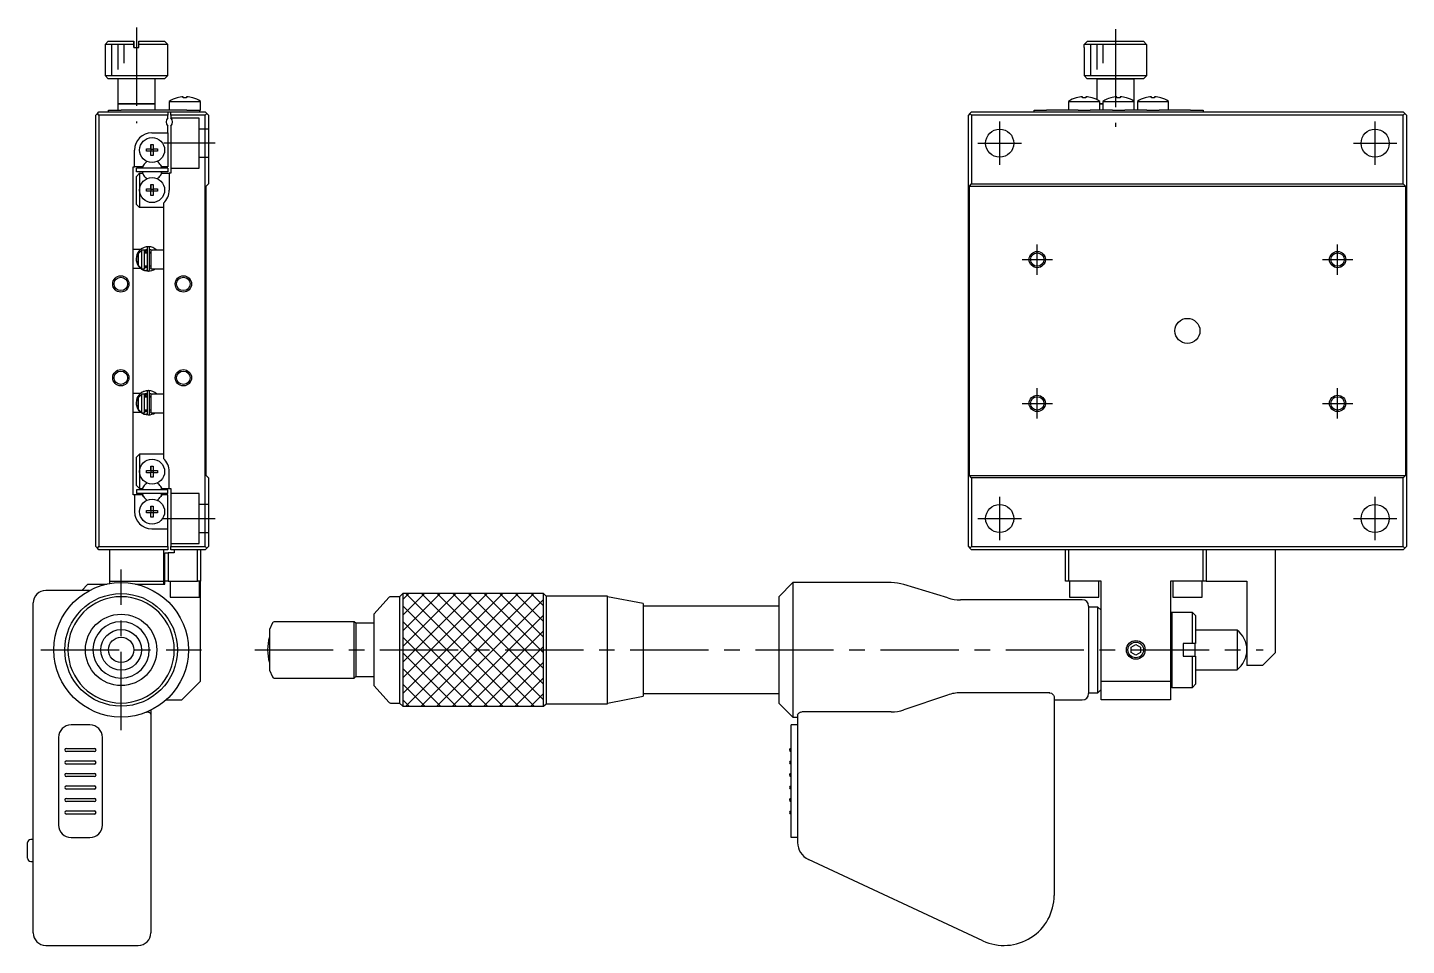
# Model space of a CAD drawing. Extents: x 19 to 476, y 13 to 239.
# Drawn here: x 255.6 to 475.9, y 57.7 to 204.5 of the extents above; entities that cross this region are included whole.
import ezdxf

# ---------------------------------------------------------------- set-up
doc = ezdxf.new("R2010")
doc.units = 0
doc.header["$LTSCALE"] = 10
doc.linetypes.add('CENTER', pattern=[2, 1.25, -0.25, 0.25, -0.25])
doc.linetypes.add('DASHED', pattern=[3.5, 2, -1.5])
doc.layers.get('0').update_dxf_attribs({"linetype": 'CONTINUOUS'})
doc.layers.add('CENTER', color=1, linetype='CENTER')

msp = doc.modelspace()

# ---------------------------------------------------------------- linework, layer by layer
at = {"color": 7, "linetype": 'CONTINUOUS'}
for p, q in [((268.45, 202.275), (267.95, 201.775)), ((272.55, 201.775), (267.95, 201.775)), ((267.95, 201.775), (267.95, 196.775)), ((268.45, 202.275), (272.55, 202.275)), ((272.55, 201.775), (272.55, 202.275)), ((272.55, 202.275), (272.55, 201.775)), ((272.55, 201.275), (272.55, 201.775)), ((272.55, 201.775), (272.55, 201.275)), ((272.55, 201.275), (273.35, 201.275)), ((273.35, 202.275), (277.45, 202.275)), ((273.35, 201.775), (273.35, 202.275)), ((277.95, 201.775), (273.35, 201.775)), ((273.35, 201.275), (273.35, 201.775)), ((277.95, 201.775), (277.45, 202.275)), ((277.95, 196.775), (277.95, 201.775)), ((424.405071, 201.275), (424.421096, 201.275)), ((424.405071, 201.275), (424.405071, 196.775)), ((424.421096, 201.775), (424.922884, 202.275)), ((424.421096, 201.275), (424.421096, 201.775)), ((434.389045, 201.775), (424.421096, 201.775)), ((424.922884, 202.275), (433.887258, 202.275)), ((433.887258, 202.275), (434.389045, 201.775)), ((434.389045, 201.775), (434.389045, 201.275)), ((434.389045, 201.275), (434.405071, 201.275)), ((434.405071, 196.775), (434.405071, 201.275)), ((267.95, 196.775), (277.95, 196.775)), ((267.95, 196.775), (268.45, 196.275)), ((277.45, 196.275), (268.45, 196.275)), ((269.95, 196.275), (269.95, 192.275)), ((275.95, 192.275), (275.95, 196.275)), ((277.45, 196.275), (277.95, 196.775)), ((424.405071, 196.775), (434.405071, 196.775)), ((424.405071, 196.775), (424.905071, 196.275)), ((426.405071, 196.275), (424.905071, 196.275)), ((433.905071, 196.275), (424.905071, 196.275)), ((432.405071, 196.275), (426.405071, 196.275)), ((426.405071, 196.275), (432.405071, 196.275)), ((426.405071, 196.275), (426.405071, 192.956129)), ((433.905071, 196.275), (432.405071, 196.275)), ((432.405071, 192.666657), (432.405071, 196.275)), ((433.905071, 196.275), (434.405071, 196.775)), ((269.95, 192.275), (275.95, 192.275)), ((275.95, 192.275), (269.95, 192.275)), ((269.95, 192.275), (269.95, 191.275)), ((275.95, 191.275), (275.95, 192.275)), ((278.2, 192.666657), (283.2, 192.666657)), ((278.2, 192.666657), (278.2, 191.275)), ((279.44141, 193.237581), (279.438067, 193.244436)), ((280.44, 193.237581), (280.44, 193.409953)), ((280.96, 193.237581), (280.44, 193.237581)), ((280.96, 193.409953), (280.96, 193.237581)), ((281.961933, 193.244436), (281.95859, 193.237581)), ((283.2, 191.275), (283.2, 192.666657)), ((421.905071, 192.666657), (424.405071, 192.666657)), ((421.905071, 192.666657), (421.905071, 191.275)), ((423.146481, 193.237581), (423.143138, 193.244436)), ((424.145071, 193.237581), (424.145071, 193.409953)), ((424.665071, 193.237581), (424.145071, 193.237581)), ((424.405071, 192.666657), (426.905071, 192.666657)), ((424.665071, 193.409953), (424.665071, 193.237581)), ((425.667003, 193.244436), (425.66366, 193.237581)), ((426.905071, 191.275), (426.905071, 192.666657)), ((426.905071, 192.275), (427.405071, 192.275)), ((427.405071, 192.275), (426.905071, 192.275)), ((427.405071, 192.666657), (429.905071, 192.666657)), ((427.405071, 192.666657), (427.405071, 191.275)), ((428.646481, 193.237581), (428.643138, 193.244436)), ((429.645071, 193.237581), (429.645071, 193.409953)), ((430.165071, 193.237581), (429.645071, 193.237581)), ((429.905071, 192.666657), (432.405071, 192.666657)), ((430.165071, 193.409953), (430.165071, 193.237581)), ((431.167003, 193.244436), (431.16366, 193.237581)), ((432.405071, 191.275), (432.405071, 192.666657)), ((432.905071, 192.666657), (435.405071, 192.666657)), ((432.905071, 192.666657), (432.905071, 191.275)), ((434.146481, 193.237581), (434.143138, 193.244436)), ((435.145071, 193.237581), (435.145071, 193.409953)), ((435.665071, 193.237581), (435.145071, 193.237581)), ((435.405071, 192.666657), (437.905071, 192.666657)), ((435.665071, 193.409953), (435.665071, 193.237581)), ((436.667003, 193.244436), (436.66366, 193.237581)), ((437.905071, 191.275), (437.905071, 192.666657)), ((266.7, 190.725), (266.45, 190.475)), ((266.45, 121.475), (266.45, 190.475)), ((266.7, 190.725), (266.95, 190.975)), ((266.95, 190.475), (266.7, 190.725)), ((266.95, 190.975), (277.95, 190.975)), ((277.95, 190.475), (266.95, 190.475)), ((266.95, 190.475), (266.95, 121.475)), ((268.5, 190.975), (268.5, 191.275)), ((268.5, 191.275), (270.5, 191.275)), ((279.625, 191.275), (270.5, 191.275)), ((277.95, 190.975), (278.45, 190.975)), ((277.95, 190.975), (277.95, 190.475)), ((277.95, 190.036438), (277.95, 190.475)), ((278.45, 190.475), (278.45, 190.975)), ((278.45, 190.975), (283.95, 190.975)), ((283.95, 190.475), (278.45, 190.475)), ((278.45, 190.475), (278.45, 190.036438)), ((281, 191.275), (279.625, 191.275)), ((281, 191.275), (283, 191.275)), ((283, 191.275), (283, 190.975)), ((283, 191.275), (283.2, 191.275)), ((283.95, 190.975), (284.2, 190.725)), ((284.2, 190.725), (283.95, 190.475)), ((283.95, 121.475), (283.95, 190.475)), ((284.45, 190.475), (284.2, 190.725)), ((284.45, 190.475), (284.45, 179.475)), ((406.155071, 190.725), (405.905071, 190.475)), ((405.905071, 121.475), (405.905071, 190.475)), ((406.405071, 190.975), (406.155071, 190.725)), ((406.405071, 190.475), (406.155071, 190.725)), ((406.405071, 190.975), (475.405071, 190.975)), ((475.405071, 190.475), (406.405071, 190.475)), ((406.405071, 190.475), (406.405071, 179.475)), ((416.405071, 190.975), (416.405071, 191.275)), ((416.405071, 191.275), (418.405071, 191.275)), ((423.330071, 191.275), (418.405071, 191.275)), ((423.425275, 191.275), (423.330071, 191.275)), ((423.425275, 191.275), (424.405071, 191.275)), ((424.405071, 191.275), (425.384866, 191.275)), ((425.480071, 191.275), (425.384866, 191.275)), ((428.830071, 191.275), (425.480071, 191.275)), ((428.925275, 191.275), (428.830071, 191.275)), ((428.925275, 191.275), (429.905071, 191.275)), ((429.905071, 191.275), (430.884866, 191.275)), ((430.980071, 191.275), (430.884866, 191.275)), ((434.330071, 191.275), (430.980071, 191.275)), ((434.425275, 191.275), (434.330071, 191.275)), ((434.425275, 191.275), (435.405071, 191.275)), ((435.405071, 191.275), (436.384866, 191.275)), ((436.480071, 191.275), (436.384866, 191.275)), ((441.405071, 191.275), (436.480071, 191.275)), ((441.405071, 191.275), (443.405071, 191.275)), ((443.405071, 191.275), (443.405071, 190.975)), ((475.655071, 190.725), (475.405071, 190.975)), ((475.655071, 190.725), (475.405071, 190.475)), ((475.405071, 179.475), (475.405071, 190.475)), ((475.905071, 190.475), (475.655071, 190.725)), ((475.905071, 190.475), (475.905071, 121.475)), ((275.4, 187.625), (277.95, 187.625)), ((277.95, 187.625), (277.95, 188.713562)), ((277.95, 187.625), (277.95, 182.175)), ((278.45, 188.713562), (278.45, 181.175)), ((275.27, 185.761361), (275.63, 185.761361)), ((275.27, 185.055), (275.27, 185.761361)), ((275.27, 185.761361), (275.27, 185.055)), ((275.63, 185.761361), (275.63, 185.055)), ((272.65, 182.175), (272.65, 184.875)), ((274.563639, 184.695), (274.563639, 185.055)), ((274.563639, 185.055), (275.27, 185.055)), ((275.27, 184.695), (274.563639, 184.695)), ((275.280372, 185.044628), (275.27, 185.055)), ((275.280372, 184.705372), (275.27, 184.695)), ((275.27, 183.988639), (275.27, 184.695)), ((275.27, 183.988639), (275.27, 184.695)), ((275.63, 183.988639), (275.27, 183.988639)), ((275.280372, 185.044628), (275.619628, 185.044628)), ((275.280372, 184.705372), (275.280372, 185.044628)), ((275.619628, 184.705372), (275.280372, 184.705372)), ((275.619628, 185.044628), (275.63, 185.055)), ((275.619628, 185.044628), (275.619628, 184.705372)), ((275.619628, 184.705372), (275.63, 184.695)), ((275.63, 185.055), (276.336361, 185.055)), ((275.63, 184.695), (275.63, 183.988639)), ((276.336361, 184.695), (275.63, 184.695)), ((276.336361, 185.055), (276.336361, 184.695)), ((272.45, 182.175), (272.65, 182.175)), ((272.45, 129.775), (272.45, 182.175)), ((273.905588, 182.175), (272.65, 182.175)), ((272.95, 181.375), (272.95, 181.975)), ((277.95, 181.975), (272.95, 181.975)), ((277.95, 181.375), (272.95, 181.375)), ((272.95, 180.675), (273.45, 181.175)), ((273.45, 181.175), (273.45, 178.475)), ((273.45, 181.175), (273.905588, 181.175)), ((274.075185, 182.46875), (273.905588, 182.175)), ((273.905588, 181.175), (274.075185, 180.88125)), ((276.994412, 182.175), (276.824815, 182.46875)), ((276.824815, 180.88125), (276.994412, 181.175)), ((277.95, 182.175), (276.994412, 182.175)), ((276.994412, 181.175), (278.2, 181.175)), ((277.95, 181.975), (277.95, 181.375)), ((278.2, 181.175), (278.2, 178.475)), ((278.45, 181.175), (278.2, 181.175)), ((272.95, 176.175), (272.95, 180.675)), ((274.563639, 178.295), (274.563639, 178.655)), ((274.563639, 178.655), (275.27, 178.655)), ((275.27, 179.361361), (275.63, 179.361361)), ((275.27, 178.655), (275.27, 179.361361)), ((275.27, 179.361361), (275.27, 178.655)), ((275.280372, 178.644628), (275.27, 178.655)), ((275.280372, 178.644628), (275.619628, 178.644628)), ((275.280372, 178.305372), (275.280372, 178.644628)), ((275.619628, 178.644628), (275.63, 178.655)), ((275.619628, 178.644628), (275.619628, 178.305372)), ((275.63, 179.361361), (275.63, 178.655)), ((275.63, 178.655), (276.336361, 178.655)), ((276.336361, 178.655), (276.336361, 178.295)), ((284.1, 179.125), (284.45, 179.475)), ((284.1, 132.825), (284.1, 179.125)), ((406.055071, 179.125), (406.405071, 179.475)), ((406.055071, 132.825), (406.055071, 179.125)), ((406.055071, 179.125), (475.755071, 179.125)), ((406.405071, 179.475), (475.405071, 179.475)), ((475.405071, 179.475), (475.755071, 179.125)), ((475.755071, 179.125), (475.755071, 132.825)), ((273.45, 178.475), (273.45, 175.675)), ((275.27, 178.295), (274.563639, 178.295)), ((275.280372, 178.305372), (275.27, 178.295)), ((275.27, 177.588639), (275.27, 178.295)), ((275.27, 177.588639), (275.27, 178.295)), ((275.63, 177.588639), (275.27, 177.588639)), ((275.619628, 178.305372), (275.280372, 178.305372)), ((275.619628, 178.305372), (275.63, 178.295)), ((275.63, 178.295), (275.63, 177.588639)), ((276.336361, 178.295), (275.63, 178.295)), ((277.25, 176.395938), (277.25, 135.554062)), ((273.45, 175.675), (272.95, 176.175)), ((277.25, 175.675), (273.45, 175.675)), ((273.595871, 168.975), (272.45, 168.975)), ((273.25, 168.291515), (273.75, 168.820683)), ((273.25, 166.458485), (273.25, 168.291515)), ((273.25, 168.291515), (273.25, 166.458485)), ((273.75, 168.875), (273.75, 168.820683)), ((274.25, 168.875), (273.75, 168.875)), ((273.75, 168.820683), (273.75, 165.929317)), ((274.078526, 169.272171), (274.060568, 169.264376)), ((274.07249, 169.268794), (274.069421, 169.268246)), ((274.134303, 169.294172), (274.078106, 169.272982)), ((274.145248, 168.875064), (274.648452, 169.028543)), ((274.230252, 168.914155), (274.231757, 168.914535)), ((274.231518, 168.914423), (274.246078, 168.920203)), ((274.246078, 168.920203), (274.260345, 168.925029)), ((274.25, 165.875), (274.25, 168.875)), ((274.648494, 168.375), (274.25, 168.375)), ((274.260345, 168.925029), (274.274842, 168.929126)), ((274.274842, 168.929126), (274.289532, 168.932481)), ((274.289532, 168.932481), (274.304379, 168.935085)), ((274.304379, 168.935085), (274.319342, 168.936929)), ((274.319342, 168.936929), (274.334383, 168.938008)), ((274.334383, 168.938008), (274.349463, 168.938318)), ((274.349463, 168.938318), (274.364541, 168.937858)), ((274.364541, 168.937858), (274.379578, 168.93663)), ((274.379578, 168.93663), (274.394534, 168.934636)), ((274.394534, 168.934636), (274.40937, 168.931883)), ((274.40937, 168.931883), (274.424046, 168.928378)), ((274.424046, 168.928378), (274.438526, 168.924131)), ((274.438526, 168.924131), (274.45277, 168.919155)), ((274.45, 168.375), (274.45, 168.9204)), ((274.648494, 168.475), (274.45, 168.475)), ((274.45277, 168.919155), (274.466743, 168.913463)), ((274.466743, 168.913463), (274.480409, 168.907072)), ((274.480409, 168.907072), (274.493733, 168.9)), ((274.493733, 168.9), (274.506682, 168.892266)), ((274.506682, 168.892266), (274.519223, 168.883893)), ((274.519223, 168.883893), (274.531327, 168.874903)), ((274.531327, 168.874903), (274.542964, 168.86532)), ((274.542964, 168.86532), (274.554106, 168.85517)), ((274.554106, 168.85517), (274.564726, 168.844481)), ((274.564726, 168.844481), (274.574801, 168.833279)), ((274.574801, 168.833279), (274.584307, 168.821594)), ((274.584307, 168.821594), (274.593222, 168.809457)), ((274.593222, 168.809457), (274.601527, 168.796897)), ((274.601527, 168.796897), (274.609202, 168.783946)), ((274.609202, 168.783946), (274.616231, 168.770636)), ((274.616231, 168.770636), (274.622599, 168.757001)), ((274.622599, 168.757001), (274.628292, 168.743073)), ((274.628292, 168.743073), (274.633297, 168.728887)), ((274.633297, 168.728887), (274.637604, 168.714476)), ((274.637604, 168.714476), (274.641205, 168.699874)), ((274.641205, 168.699874), (274.644091, 168.685118)), ((274.644091, 168.685118), (274.646256, 168.67024)), ((274.646256, 168.67024), (274.647697, 168.655278)), ((274.647697, 168.655278), (274.64841, 168.640265)), ((274.64841, 168.640265), (274.648494, 168.633228)), ((274.648494, 169.234909), (274.648494, 165.734909)), ((275.038494, 165.734909), (275.038494, 169.234909)), ((275.25, 168.475), (275.038494, 168.475)), ((275.25, 168.375), (275.038494, 168.375)), ((275.038548, 169.02822), (275.542175, 168.875087)), ((275.25, 168.875), (275.25, 168.375)), ((275.25, 168.875), (275.25, 165.875)), ((277.25, 168.875), (275.25, 168.875)), ((275.25, 168.375), (275.25, 166.375)), ((275.25, 168.375), (275.25, 166.375)), ((275.45, 168.91773), (275.45, 168.875)), ((272.45, 165.975), (273.619533, 165.975)), ((273.75, 165.929317), (273.25, 166.458485)), ((273.75, 165.929317), (273.75, 165.875)), ((273.75, 165.875), (274.25, 165.875)), ((274.048949, 165.710601), (274.076054, 165.698722)), ((274.069229, 165.70162), (274.116356, 165.874999)), ((274.075014, 165.712736), (274.074744, 165.707234)), ((274.074744, 165.707234), (274.075002, 165.702845)), ((274.075002, 165.702845), (274.075443, 165.700637)), ((274.075809, 165.719315), (274.075014, 165.712736)), ((274.075443, 165.700637), (274.078106, 165.696835)), ((274.077125, 165.726928), (274.075809, 165.719315)), ((274.078954, 165.735524), (274.077125, 165.726928)), ((274.078106, 165.696835), (274.108283, 165.68476)), ((274.081282, 165.745046), (274.078954, 165.735524)), ((274.084095, 165.755433), (274.081282, 165.745046)), ((274.087374, 165.766615), (274.084095, 165.755433)), ((274.091098, 165.778519), (274.087374, 165.766615)), ((274.095242, 165.791066), (274.091098, 165.778519)), ((274.099778, 165.804174), (274.095242, 165.791066)), ((274.104677, 165.817755), (274.099778, 165.804174)), ((274.109906, 165.831722), (274.104677, 165.817755)), ((274.108283, 165.68476), (274.140714, 165.673578)), ((274.115432, 165.845981), (274.109906, 165.831722)), ((274.121217, 165.860439), (274.115432, 165.845981)), ((274.127223, 165.875), (274.121217, 165.860439)), ((274.126509, 165.67792), (274.816344, 165.541191)), ((274.140714, 165.673578), (274.173654, 165.664033)), ((274.173654, 165.664033), (274.20702, 165.656148)), ((274.20702, 165.656148), (274.24073, 165.64994)), ((274.235446, 166.052743), (274.21721, 166.060612)), ((274.24073, 165.64994), (274.274702, 165.645425)), ((274.254303, 166.046733), (274.249974, 166.048215)), ((274.25, 166.375), (274.648494, 166.375)), ((274.268733, 166.042321), (274.254303, 166.046733)), ((274.283368, 166.038648), (274.268733, 166.042321)), ((274.274702, 165.645425), (274.308853, 165.642614)), ((274.298171, 166.035726), (274.283368, 166.038648)), ((274.313103, 166.033563), (274.298171, 166.035726)), ((274.308853, 165.642614), (274.343099, 165.641513)), ((274.328123, 166.032165), (274.313103, 166.033563)), ((274.343193, 166.031535), (274.328123, 166.032165)), ((274.343099, 165.641513), (274.377357, 165.642124)), ((274.358273, 166.031674), (274.343193, 166.031535)), ((274.373323, 166.032582), (274.358273, 166.031674)), ((274.388303, 166.034256), (274.373323, 166.032582)), ((274.377357, 165.642124), (274.411541, 165.644446)), ((274.403175, 166.036689), (274.388303, 166.034256)), ((274.4179, 166.039875), (274.403175, 166.036689)), ((274.411541, 165.644446), (274.44557, 165.648474)), ((274.43244, 166.043803), (274.4179, 166.039875)), ((274.446757, 166.048463), (274.43244, 166.043803)), ((274.44557, 165.648474), (274.47936, 165.654196)), ((274.460817, 166.053839), (274.446757, 166.048463)), ((274.45, 166.049612), (274.45, 166.375)), ((274.474582, 166.059917), (274.460817, 166.053839)), ((274.48802, 166.066679), (274.474582, 166.059917)), ((274.47936, 165.654196), (274.512829, 165.6616)), ((274.501097, 166.074107), (274.48802, 166.066679)), ((274.513781, 166.082179), (274.501097, 166.074107)), ((274.512829, 165.6616), (274.545893, 165.670667)), ((274.526043, 166.090873), (274.513781, 166.082179)), ((274.537853, 166.100168), (274.526043, 166.090873)), ((274.549183, 166.110036), (274.537853, 166.100168)), ((274.545893, 165.670667), (274.578473, 165.681377)), ((274.560006, 166.120454), (274.549183, 166.110036)), ((274.570299, 166.131394), (274.560006, 166.120454)), ((274.580037, 166.142828), (274.570299, 166.131394)), ((274.578473, 165.681377), (274.610489, 165.693702)), ((274.589199, 166.154727), (274.580037, 166.142828)), ((274.597764, 166.167062), (274.589199, 166.154727)), ((274.605712, 166.179802), (274.597764, 166.167062)), ((274.613027, 166.192916), (274.605712, 166.179802)), ((274.610489, 165.693702), (274.641862, 165.707613)), ((274.619691, 166.206373), (274.613027, 166.192916)), ((274.625691, 166.220139), (274.619691, 166.206373)), ((274.631013, 166.234182), (274.625691, 166.220139)), ((274.635646, 166.248468), (274.631013, 166.234182)), ((274.639578, 166.262964), (274.635646, 166.248468)), ((274.642802, 166.277636), (274.639578, 166.262964)), ((274.641862, 165.707613), (274.65001, 165.711538)), ((274.645311, 166.292448), (274.642802, 166.277636)), ((274.647098, 166.307366), (274.645311, 166.292448)), ((274.64816, 166.322355), (274.647098, 166.307366)), ((274.648494, 166.336589), (274.64816, 166.322355)), ((275.038494, 166.375), (275.25, 166.375)), ((275.250099, 165.983323), (275.038516, 165.941281)), ((275.25, 166.375), (275.25, 165.875)), ((275.25, 165.875), (277.25, 165.875)), ((273.595871, 145.975), (272.45, 145.975)), ((273.25, 145.291515), (273.75, 145.820683)), ((273.75, 145.875), (273.75, 145.820683)), ((274.25, 145.875), (273.75, 145.875)), ((273.75, 145.820683), (273.75, 142.929317)), ((274.078526, 146.272171), (274.060568, 146.264376)), ((274.07249, 146.268794), (274.069421, 146.268246)), ((274.134303, 146.294172), (274.078106, 146.272982)), ((274.145248, 145.875064), (274.648452, 146.028543)), ((274.230252, 145.914155), (274.231757, 145.914535)), ((274.231518, 145.914423), (274.246078, 145.920203)), ((274.246078, 145.920203), (274.260345, 145.925029)), ((274.25, 142.875), (274.25, 145.875)), ((274.260345, 145.925029), (274.274842, 145.929126)), ((274.274842, 145.929126), (274.289532, 145.932481)), ((274.289532, 145.932481), (274.304379, 145.935085)), ((274.304379, 145.935085), (274.319342, 145.936929)), ((274.319342, 145.936929), (274.334383, 145.938008)), ((274.334383, 145.938008), (274.349463, 145.938318)), ((274.349463, 145.938318), (274.364541, 145.937858)), ((274.364541, 145.937858), (274.379578, 145.93663)), ((274.379578, 145.93663), (274.394534, 145.934636)), ((274.394534, 145.934636), (274.40937, 145.931883)), ((274.40937, 145.931883), (274.424046, 145.928378)), ((274.424046, 145.928378), (274.438526, 145.924131)), ((274.438526, 145.924131), (274.45277, 145.919155)), ((274.45, 145.375), (274.45, 145.9204)), ((274.648494, 145.475), (274.45, 145.475)), ((274.45277, 145.919155), (274.466743, 145.913463)), ((274.466743, 145.913463), (274.480409, 145.907072)), ((274.480409, 145.907072), (274.493733, 145.9)), ((274.493733, 145.9), (274.506682, 145.892266)), ((274.506682, 145.892266), (274.519223, 145.883893)), ((274.519223, 145.883893), (274.531327, 145.874903)), ((274.531327, 145.874903), (274.542964, 145.86532)), ((274.542964, 145.86532), (274.554106, 145.85517)), ((274.554106, 145.85517), (274.564726, 145.844481)), ((274.564726, 145.844481), (274.574801, 145.833279)), ((274.574801, 145.833279), (274.584307, 145.821594)), ((274.584307, 145.821594), (274.593222, 145.809457)), ((274.593222, 145.809457), (274.601527, 145.796897)), ((274.601527, 145.796897), (274.609202, 145.783946)), ((274.609202, 145.783946), (274.616231, 145.770636)), ((274.616231, 145.770636), (274.622599, 145.757001)), ((274.622599, 145.757001), (274.628292, 145.743073)), ((274.628292, 145.743073), (274.633297, 145.728887)), ((274.633297, 145.728887), (274.637604, 145.714476)), ((274.637604, 145.714476), (274.641205, 145.699874)), ((274.641205, 145.699874), (274.644091, 145.685118)), ((274.644091, 145.685118), (274.646256, 145.67024)), ((274.646256, 145.67024), (274.647697, 145.655278)), ((274.647697, 145.655278), (274.64841, 145.640265)), ((274.64841, 145.640265), (274.648494, 145.633228)), ((274.648494, 146.234909), (274.648494, 142.734909)), ((275.038494, 142.734909), (275.038494, 146.234909)), ((275.25, 145.475), (275.038494, 145.475)), ((275.038548, 146.02822), (275.542175, 145.875087)), ((275.25, 145.875), (275.25, 145.375)), ((275.25, 145.875), (275.25, 142.875)), ((277.25, 145.875), (275.25, 145.875)), ((275.45, 145.91773), (275.45, 145.875)), ((273.25, 143.458485), (273.25, 145.291515)), ((273.25, 145.291515), (273.25, 143.458485)), ((273.75, 142.929317), (273.25, 143.458485)), ((274.648494, 145.375), (274.25, 145.375)), ((274.25, 143.375), (274.648494, 143.375)), ((274.45, 143.049612), (274.45, 143.375)), ((274.631013, 143.234182), (274.625691, 143.220139)), ((274.635646, 143.248468), (274.631013, 143.234182)), ((274.639578, 143.262964), (274.635646, 143.248468)), ((274.642802, 143.277636), (274.639578, 143.262964)), ((274.645311, 143.292448), (274.642802, 143.277636)), ((274.647098, 143.307366), (274.645311, 143.292448)), ((274.64816, 143.322355), (274.647098, 143.307366)), ((274.648494, 143.336589), (274.64816, 143.322355)), ((275.25, 145.375), (275.038494, 145.375)), ((275.038494, 143.375), (275.25, 143.375)), ((275.25, 145.375), (275.25, 143.375)), ((275.25, 145.375), (275.25, 143.375)), ((275.25, 143.375), (275.25, 142.875)), ((272.45, 142.975), (273.619533, 142.975)), ((273.75, 142.929317), (273.75, 142.875)), ((273.75, 142.875), (274.25, 142.875)), ((274.048949, 142.710601), (274.069798, 142.701419)), ((274.069229, 142.70162), (274.116356, 142.874999)), ((274.075016, 142.712767), (274.074744, 142.707261)), ((274.074744, 142.707261), (274.074999, 142.702867)), ((274.074999, 142.702867), (274.075443, 142.700637)), ((274.075814, 142.719348), (274.075016, 142.712767)), ((274.075443, 142.700637), (274.078106, 142.696835)), ((274.077132, 142.726963), (274.075814, 142.719348)), ((274.078962, 142.73556), (274.077132, 142.726963)), ((274.078106, 142.696835), (274.108283, 142.68476)), ((274.081291, 142.745082), (274.078962, 142.73556)), ((274.084105, 142.755468), (274.081291, 142.745082)), ((274.087384, 142.766648), (274.084105, 142.755468)), ((274.091108, 142.77855), (274.087384, 142.766648)), ((274.095251, 142.791094), (274.091108, 142.77855)), ((274.099786, 142.804198), (274.095251, 142.791094)), ((274.104684, 142.817775), (274.099786, 142.804198)), ((274.109912, 142.831737), (274.104684, 142.817775)), ((274.108283, 142.68476), (274.140714, 142.673578)), ((274.115436, 142.845992), (274.109912, 142.831737)), ((274.121219, 142.860444), (274.115436, 142.845992)), ((274.127223, 142.875), (274.121219, 142.860444)), ((274.126509, 142.67792), (274.816344, 142.541191)), ((274.140714, 142.673578), (274.173654, 142.664033)), ((274.173654, 142.664033), (274.20702, 142.656148)), ((274.20702, 142.656148), (274.24073, 142.64994)), ((274.229625, 143.055224), (274.21721, 143.060612)), ((274.24073, 142.64994), (274.274702, 142.645425)), ((274.254303, 143.046733), (274.249974, 143.048215)), ((274.268733, 143.042321), (274.254303, 143.046733)), ((274.283368, 143.038648), (274.268733, 143.042321)), ((274.274702, 142.645425), (274.308853, 142.642614)), ((274.298171, 143.035726), (274.283368, 143.038648)), ((274.313103, 143.033563), (274.298171, 143.035726)), ((274.308853, 142.642614), (274.343099, 142.641513)), ((274.328123, 143.032165), (274.313103, 143.033563)), ((274.343193, 143.031535), (274.328123, 143.032165)), ((274.343099, 142.641513), (274.377357, 142.642124)), ((274.358273, 143.031674), (274.343193, 143.031535)), ((274.373323, 143.032582), (274.358273, 143.031674)), ((274.388303, 143.034256), (274.373323, 143.032582)), ((274.377357, 142.642124), (274.411541, 142.644446)), ((274.403175, 143.036689), (274.388303, 143.034256)), ((274.4179, 143.039875), (274.403175, 143.036689)), ((274.411541, 142.644446), (274.44557, 142.648474)), ((274.43244, 143.043803), (274.4179, 143.039875)), ((274.446757, 143.048463), (274.43244, 143.043803)), ((274.44557, 142.648474), (274.47936, 142.654196)), ((274.460817, 143.053839), (274.446757, 143.048463)), ((274.474582, 143.059917), (274.460817, 143.053839)), ((274.48802, 143.066679), (274.474582, 143.059917)), ((274.47936, 142.654196), (274.512829, 142.6616)), ((274.501097, 143.074107), (274.48802, 143.066679)), ((274.513781, 143.082179), (274.501097, 143.074107)), ((274.512829, 142.6616), (274.545893, 142.670667)), ((274.526043, 143.090873), (274.513781, 143.082179)), ((274.537853, 143.100168), (274.526043, 143.090873)), ((274.549183, 143.110036), (274.537853, 143.100168)), ((274.545893, 142.670667), (274.578473, 142.681377)), ((274.560006, 143.120454), (274.549183, 143.110036)), ((274.570299, 143.131394), (274.560006, 143.120454)), ((274.580037, 143.142828), (274.570299, 143.131394)), ((274.578473, 142.681377), (274.610489, 142.693702)), ((274.589199, 143.154727), (274.580037, 143.142828)), ((274.597764, 143.167062), (274.589199, 143.154727)), ((274.605712, 143.179802), (274.597764, 143.167062)), ((274.613027, 143.192916), (274.605712, 143.179802)), ((274.610489, 142.693702), (274.641862, 142.707613)), ((274.619691, 143.206373), (274.613027, 143.192916)), ((274.625691, 143.220139), (274.619691, 143.206373)), ((274.641862, 142.707613), (274.65001, 142.711538)), ((275.250099, 142.983323), (275.038516, 142.941281)), ((275.25, 142.875), (277.25, 142.875)), ((272.95, 135.775), (273.45, 136.275)), ((272.95, 131.275), (272.95, 135.775)), ((273.45, 136.275), (273.45, 133.475)), ((277.25, 136.275), (273.45, 136.275)), ((273.45, 133.475), (273.45, 130.775)), ((274.563639, 133.295), (274.563639, 133.655)), ((274.563639, 133.655), (275.27, 133.655)), ((275.27, 133.295), (274.563639, 133.295)), ((275.27, 134.361361), (275.63, 134.361361)), ((275.27, 133.655), (275.27, 134.361361)), ((275.27, 134.361361), (275.27, 133.655)), ((275.280372, 133.644628), (275.27, 133.655)), ((275.280372, 133.305372), (275.27, 133.295)), ((275.27, 132.588639), (275.27, 133.295)), ((275.27, 132.588639), (275.27, 133.295)), ((275.63, 132.588639), (275.27, 132.588639)), ((275.280372, 133.644628), (275.619628, 133.644628)), ((275.280372, 133.305372), (275.280372, 133.644628)), ((275.619628, 133.305372), (275.280372, 133.305372)), ((275.619628, 133.644628), (275.63, 133.655)), ((275.619628, 133.644628), (275.619628, 133.305372)), ((275.619628, 133.305372), (275.63, 133.295)), ((275.63, 134.361361), (275.63, 133.655)), ((275.63, 133.655), (276.336361, 133.655)), ((275.63, 133.295), (275.63, 132.588639)), ((276.336361, 133.295), (275.63, 133.295)), ((276.336361, 133.655), (276.336361, 133.295)), ((278.2, 130.775), (278.2, 133.475)), ((284.45, 132.475), (284.1, 132.825)), ((284.45, 132.475), (284.45, 121.475)), ((406.405071, 132.475), (406.055071, 132.825)), ((406.055071, 132.825), (475.755071, 132.825)), ((475.405071, 132.475), (406.405071, 132.475)), ((406.405071, 132.475), (406.405071, 121.475)), ((475.755071, 132.825), (475.405071, 132.475)), ((475.405071, 121.475), (475.405071, 132.475)), ((273.45, 130.775), (272.95, 131.275)), ((272.95, 130.575), (272.95, 129.975)), ((277.95, 130.575), (272.95, 130.575)), ((273.45, 130.775), (273.905588, 130.775)), ((273.905588, 130.775), (274.075185, 131.06875)), ((276.824815, 131.06875), (276.994412, 130.775)), ((276.994412, 130.775), (278.2, 130.775)), ((277.95, 129.975), (277.95, 130.575)), ((278.2, 130.775), (278.45, 130.775)), ((278.45, 130.775), (278.45, 121.475)), ((272.65, 129.775), (272.45, 129.775)), ((272.65, 129.775), (272.65, 127.075)), ((273.905588, 129.775), (272.65, 129.775)), ((277.95, 129.975), (272.95, 129.975)), ((274.075185, 129.48125), (273.905588, 129.775)), ((275.27, 127.961361), (275.63, 127.961361)), ((275.27, 127.255), (275.27, 127.961361)), ((275.27, 127.961361), (275.27, 127.255)), ((275.63, 127.961361), (275.63, 127.255)), ((276.994412, 129.775), (276.824815, 129.48125)), ((277.95, 129.775), (276.994412, 129.775)), ((277.95, 124.325), (277.95, 129.775)), ((274.563639, 126.895), (274.563639, 127.255)), ((274.563639, 127.255), (275.27, 127.255)), ((275.27, 126.895), (274.563639, 126.895)), ((275.280372, 127.244628), (275.27, 127.255)), ((275.280372, 126.905372), (275.27, 126.895)), ((275.27, 126.188639), (275.27, 126.895)), ((275.27, 126.188639), (275.27, 126.895)), ((275.63, 126.188639), (275.27, 126.188639)), ((275.280372, 127.244628), (275.619628, 127.244628)), ((275.280372, 126.905372), (275.280372, 127.244628)), ((275.619628, 126.905372), (275.280372, 126.905372)), ((275.619628, 127.244628), (275.63, 127.255)), ((275.619628, 127.244628), (275.619628, 126.905372)), ((275.619628, 126.905372), (275.63, 126.895)), ((275.63, 127.255), (276.336361, 127.255)), ((275.63, 126.895), (275.63, 126.188639)), ((276.336361, 126.895), (275.63, 126.895)), ((276.336361, 127.255), (276.336361, 126.895)), ((275.4, 124.325), (277.95, 124.325)), ((277.95, 121.475), (277.95, 124.325)), ((266.7, 121.225), (266.45, 121.475)), ((266.7, 121.225), (266.95, 121.475)), ((266.95, 120.975), (266.7, 121.225)), ((266.95, 121.475), (277.95, 121.475)), ((277.95, 121.475), (277.95, 120.975)), ((278.45, 121.475), (283.95, 121.475)), ((278.45, 120.975), (278.45, 121.475)), ((283.95, 121.475), (284.2, 121.225)), ((284.2, 121.225), (283.95, 120.975)), ((284.2, 121.225), (284.45, 121.475)), ((405.905071, 121.475), (406.155071, 121.225)), ((406.155071, 121.225), (406.405071, 121.475)), ((406.155071, 121.225), (406.405071, 120.975)), ((406.405071, 121.475), (475.405071, 121.475)), ((475.405071, 121.475), (475.655071, 121.225)), ((475.405071, 120.975), (475.655071, 121.225)), ((475.655071, 121.225), (475.905071, 121.475)), ((277.95, 120.975), (266.95, 120.975)), ((268.65, 120.975), (268.65, 115.975)), ((277.25, 120.975), (277.25, 115.975)), ((277.5, 115.975), (277.5, 120.475)), ((277.5, 120.475), (278, 120.475)), ((278, 120.475), (278, 115.975)), ((279, 120.475), (278, 120.475)), ((283.95, 120.975), (278.45, 120.975)), ((279, 120.975), (279, 120.475)), ((282.7, 115.975), (282.7, 120.975)), ((283.2, 120.975), (283.2, 115.975)), ((475.405071, 120.975), (406.405071, 120.975)), ((421.405071, 115.975), (421.405071, 120.975)), ((421.905071, 120.975), (421.905071, 115.975)), ((443.405071, 115.975), (443.405071, 120.975)), ((443.905071, 120.975), (443.905071, 115.975)), ((454.905071, 120.975), (454.905071, 104.475)), ((265.2, 115.475), (264.2, 114.475)), ((265.2, 115.475), (268.195114, 115.475)), ((268.65, 115.975), (277.25, 115.975)), ((268.65, 115.975), (268.65, 115.564618)), ((272.804886, 115.475), (277.5, 115.475)), ((277.25, 115.975), (277.25, 115.475)), ((278, 115.975), (277.5, 115.975)), ((277.5, 115.475), (277.5, 115.975)), ((278, 115.975), (282.7, 115.975)), ((278.35, 115.975), (278.35, 113.375)), ((283.2, 115.975), (282.7, 115.975)), ((283.05, 113.375), (283.05, 115.975)), ((283.2, 99.975), (283.2, 115.975)), ((377.855071, 115.725), (375.605071, 113.475)), ((377.855071, 115.725), (377.855071, 104.975)), ((393.559487, 115.725), (377.855071, 115.725)), ((402.605125, 113.280539), (395.605016, 115.419461)), ((421.905071, 115.975), (421.405071, 115.975)), ((427.105071, 115.975), (421.905071, 115.975)), ((422.055071, 115.975), (422.055071, 113.375)), ((426.755071, 113.375), (426.755071, 115.975)), ((427.105071, 99.975), (427.105071, 115.975)), ((438.205071, 115.975), (438.205071, 99.975)), ((443.405071, 115.975), (438.205071, 115.975)), ((438.555071, 115.975), (438.555071, 113.375)), ((443.255071, 113.375), (443.255071, 115.975)), ((443.905071, 115.975), (443.405071, 115.975)), ((443.905071, 115.975), (450.405071, 115.975)), ((450.405071, 115.975), (450.405071, 102.475)), ((256.45, 111.475), (256.45, 112.475)), ((265.468847, 114.475), (258.45, 114.475)), ((278.35, 113.375), (283.05, 113.375)), ((313.31561, 113.374805), (310.905071, 110.675)), ((315.005071, 113.475), (313.539392, 113.475)), ((315.505071, 113.975), (315.005071, 113.475)), ((315.005071, 113.475), (315.005071, 96.475)), ((315.505071, 113.975), (315.505071, 104.975)), ((338.005071, 113.975), (315.505071, 113.975)), ((338.005071, 104.975), (338.005071, 113.975)), ((338.405071, 113.575), (338.005071, 113.975)), ((338.405071, 113.575), (338.405071, 104.975)), ((348.205071, 113.575), (338.405071, 113.575)), ((348.205071, 104.975), (348.205071, 113.575)), ((353.905071, 112.367032), (348.205071, 113.475)), ((375.605071, 113.475), (375.605071, 104.975)), ((424.105071, 112.975), (404.650654, 112.975)), ((422.055071, 113.375), (426.755071, 113.375)), ((438.555071, 113.375), (443.255071, 113.375)), ((256.45, 74.19734), (256.45, 111.475)), ((310.905071, 110.675), (310.905071, 104.975)), ((353.905071, 112.367032), (353.905071, 104.975)), ((375.605071, 111.975), (353.905071, 111.975)), ((425.105071, 111.975), (425.105071, 104.975)), ((426.605071, 111.825), (425.105071, 111.825)), ((426.605071, 104.975), (426.605071, 111.825)), ((427.105071, 111.325), (426.605071, 111.825)), ((438.405071, 110.975), (438.205071, 110.775)), ((438.405071, 110.975), (438.405071, 98.975)), ((441.705071, 110.975), (438.405071, 110.975)), ((441.705071, 105.975), (441.705071, 110.975)), ((442.205071, 110.475), (441.705071, 110.975)), ((442.205071, 110.475), (442.205071, 105.975)), ((294.670157, 109.294625), (294.205071, 108.225)), ((294.205071, 108.225), (294.205071, 104.975)), ((307.755071, 109.475), (294.945275, 109.475)), ((307.755071, 104.975), (307.755071, 109.475)), ((308.005071, 109.225), (307.755071, 109.475)), ((308.005071, 109.225), (308.005071, 104.975)), ((310.905071, 109.225), (308.005071, 109.225)), ((448.838047, 108.15), (442.205071, 108.15)), ((448.838047, 108.15), (448.838047, 104.975)), ((431.905071, 105.408013), (432.655071, 105.841025)), ((432.655071, 105.841025), (433.405071, 105.408013)), ((441.705071, 105.975), (440.205071, 105.975)), ((440.205071, 105.975), (440.205071, 103.975)), ((442.205071, 105.975), (441.705071, 105.975)), ((442.105071, 105.975072), (442.105071, 103.974928)), ((294.205071, 104.975), (294.205071, 101.725)), ((307.755071, 100.475), (307.755071, 104.975)), ((308.005071, 104.975), (308.005071, 100.725)), ((310.905071, 104.975), (310.905071, 99.275)), ((315.505071, 104.975), (315.505071, 95.975)), ((338.005071, 95.975), (338.005071, 104.975)), ((338.405071, 104.975), (338.405071, 96.375)), ((348.205071, 96.375), (348.205071, 104.975)), ((353.905071, 104.975), (353.905071, 97.582968)), ((375.605071, 104.975), (375.605071, 96.475)), ((377.855071, 104.975), (377.855071, 94.225)), ((425.105071, 104.975), (425.105071, 97.975)), ((426.605071, 98.125), (426.605071, 104.975)), ((431.905071, 104.541987), (431.905071, 105.408013)), ((432.655071, 104.108975), (431.905071, 104.541987)), ((433.405071, 104.541987), (432.655071, 104.108975)), ((433.405071, 105.408013), (433.405071, 104.541987)), ((440.205071, 103.975), (441.705071, 103.975)), ((441.705071, 98.975), (441.705071, 103.975)), ((441.705071, 103.975), (442.205071, 103.975)), ((442.205071, 103.975), (442.205071, 99.475)), ((448.838047, 104.975), (448.838047, 101.8)), ((452.905071, 102.475), (454.905071, 104.475)), ((294.205071, 101.725), (294.670157, 100.655375)), ((442.205071, 101.8), (448.838047, 101.8)), ((452.905071, 102.475), (450.405071, 102.475)), ((280.2, 96.975), (283.2, 99.975)), ((294.945275, 100.475), (307.755071, 100.475)), ((307.755071, 100.475), (308.005071, 100.725)), ((308.005071, 100.725), (310.905071, 100.725)), ((310.905071, 99.275), (313.31561, 96.575195)), ((427.105071, 99.975), (438.205071, 99.975)), ((427.105071, 96.975), (427.105071, 99.975)), ((438.205071, 99.975), (438.205071, 96.975)), ((438.205071, 99.175), (438.405071, 98.975)), ((441.705071, 98.975), (442.205071, 99.475)), ((277.680703, 96.975), (280.2, 96.975)), ((348.205071, 96.475), (353.905071, 97.582968)), ((353.905071, 97.975), (375.605071, 97.975)), ((402.586418, 97.759977), (395.593712, 95.387691)), ((418.927803, 98.113784), (404.650654, 98.113784)), ((418.805302, 98.103717), (418.927867, 98.113784)), ((418.927867, 98.113784), (419.16632, 98.046797)), ((419.510955, 97.713098), (419.563551, 97.623578)), ((419.563551, 97.623578), (419.60157, 97.50687)), ((419.60157, 97.50687), (419.605071, 97.46251)), ((419.605071, 97.46251), (419.605071, 65.725)), ((419.605071, 96.975), (424.105071, 96.975)), ((425.105071, 98.125), (426.605071, 98.125)), ((426.605071, 98.125), (427.105071, 98.625)), ((438.205071, 96.975), (427.105071, 96.975)), ((438.405071, 98.975), (441.705071, 98.975)), ((274.561111, 95.021615), (274.583756, 95.03022)), ((274.583756, 95.03022), (274.606338, 95.037584)), ((274.606338, 95.037584), (274.628956, 95.043794)), ((274.628956, 95.043794), (274.651393, 95.048847)), ((274.651393, 95.048847), (274.67388, 95.052838)), ((274.67388, 95.052838), (274.69609, 95.055752)), ((274.69609, 95.055752), (274.718099, 95.057648)), ((274.718099, 95.057648), (274.739758, 95.058562)), ((274.739758, 95.058562), (274.763233, 95.058492)), ((274.763233, 95.058492), (274.786247, 95.057351)), ((274.786247, 95.057351), (274.805175, 95.055613)), ((274.805175, 95.055613), (274.823728, 95.053201)), ((274.823728, 95.053201), (274.859771, 95.046468)), ((274.859771, 95.046468), (274.89467, 95.03728)), ((274.89467, 95.03728), (274.927959, 95.025925)), ((274.927959, 95.025925), (274.965883, 95.00966)), ((274.965883, 95.00966), (275.001075, 94.991057)), ((275.001075, 94.991057), (275.033882, 94.970262)), ((275.033882, 94.970262), (275.064483, 94.947383)), ((275.064483, 94.947383), (275.092677, 94.922771)), ((275.092677, 94.922771), (275.11873, 94.896362)), ((275.11873, 94.896362), (275.142364, 94.868587)), ((275.142364, 94.868587), (275.163713, 94.839455)), ((275.163713, 94.839455), (275.182661, 94.809275)), ((275.182661, 94.809275), (275.198182, 94.780325)), ((275.198182, 94.780325), (275.217676, 94.735525)), ((275.25, 95.327235), (275.25, 94.913117)), ((275.25, 94.913117), (275.25, 94.558667)), ((313.539392, 96.475), (315.005071, 96.475)), ((315.005071, 96.475), (315.505071, 95.975)), ((315.505071, 95.975), (338.005071, 95.975)), ((338.005071, 95.975), (338.405071, 96.375)), ((338.405071, 96.375), (348.205071, 96.375)), ((375.605071, 96.475), (377.855071, 94.225)), ((378.635171, 94.680377), (378.70485, 94.76815)), ((379.094777, 95.021615), (379.282286, 95.058667)), ((393.559487, 95.058667), (379.282359, 95.058667)), ((393.559487, 95.052511), (393.559487, 95.058667)), ((395.593838, 95.38731), (395.593712, 95.387691)), ((265.5, 92.975), (262.5, 92.975)), ((275.217676, 94.735525), (275.232575, 94.689515)), ((275.232575, 94.689515), (275.242935, 94.642423)), ((275.242935, 94.642423), (275.248698, 94.594733)), ((275.248698, 94.594733), (275.249984, 94.562667)), ((275.249984, 94.562667), (275.25, 94.558667)), ((275.25, 94.558667), (275.25, 74.19734)), ((377.605071, 90.975), (377.605071, 92.975)), ((378.605071, 92.975), (377.605071, 92.975)), ((377.855071, 94.225), (378.605071, 94.225)), ((378.605071, 94.582695), (378.635171, 94.680377)), ((378.605071, 94.582695), (378.605071, 74.19734)), ((260.5, 90.975), (260.5, 76.975)), ((267.5, 76.975), (267.5, 90.975)), ((377.605071, 76.975), (377.605071, 90.975)), ((261.75, 89.225), (266.25, 89.225)), ((266.25, 88.725), (261.75, 88.725)), ((377.605071, 89.225), (377.555071, 89.225)), ((377.605071, 88.725), (377.555071, 88.725)), ((261.75, 87.225), (266.25, 87.225)), ((266.25, 86.725), (261.75, 86.725)), ((377.605071, 87.225), (377.555071, 87.225)), ((377.605071, 86.725), (377.555071, 86.725)), ((261.75, 85.225), (266.25, 85.225)), ((266.25, 84.725), (261.75, 84.725)), ((377.605071, 85.225), (377.555071, 85.225)), ((377.605071, 84.725), (377.555071, 84.725)), ((261.75, 83.225), (266.25, 83.225)), ((266.25, 82.725), (261.75, 82.725)), ((377.605071, 83.225), (377.555071, 83.225)), ((377.605071, 82.725), (377.555071, 82.725)), ((261.75, 81.225), (266.25, 81.225)), ((266.25, 80.725), (261.75, 80.725)), ((377.605071, 81.225), (377.555071, 81.225)), ((377.605071, 80.725), (377.555071, 80.725)), ((261.75, 79.225), (266.25, 79.225)), ((266.25, 78.725), (261.75, 78.725)), ((377.605071, 79.225), (377.555071, 79.225)), ((377.605071, 78.725), (377.555071, 78.725)), ((262.5, 74.975), (265.5, 74.975)), ((377.605071, 74.975), (377.605071, 76.975)), ((378.605071, 74.975), (377.605071, 74.975)), ((255.55, 71.66434), (255.55, 74.16434)), ((256.45, 74.66434), (256.05, 74.66434)), ((256.45, 73.291032), (256.45, 74.19734)), ((256.45, 60.287153), (256.45, 73.291032)), ((275.25, 74.19734), (275.25, 73.291032)), ((275.25, 73.291032), (275.25, 60.287153)), ((256.05, 71.16434), (256.45, 71.16434)), ((408.224124, 58.474538), (380.337216, 71.478417)), ((256.45, 59.725), (256.45, 60.287153)), ((275.25, 60.287153), (275.25, 59.725)), ((258.45, 57.725), (273.25, 57.725))]:
    msp.add_line(p, q, dxfattribs=at)
at = {"color": 3, "linetype": 'CONTINUOUS'}
for p, q in [((268.95, 201.775), (268.95, 196.775)), ((269.95, 201.775), (269.95, 197.775)), ((270.95, 201.775), (270.95, 198.775)), ((425.405071, 201.775), (425.405071, 196.775)), ((426.405071, 201.775), (426.405071, 197.775)), ((427.405071, 201.775), (427.405071, 198.775)), ((315.505071, 113.005071), (316.475, 113.975)), ((315.505071, 110.505071), (318.975, 113.975)), ((315.505071, 108.005071), (321.475, 113.975)), ((315.505071, 105.505071), (323.975, 113.975)), ((315.505071, 103.005071), (326.475, 113.975)), ((315.505071, 100.505071), (328.975, 113.975)), ((315.505071, 98.005071), (331.475, 113.975)), ((315.975, 95.975), (333.975, 113.975)), ((316.025, 113.975), (334.025, 95.975)), ((318.475, 95.975), (336.475, 113.975)), ((318.525, 113.975), (336.525, 95.975)), ((320.975, 95.975), (338.005071, 113.005071)), ((321.025, 113.975), (338.005071, 96.994929)), ((323.525, 113.975), (338.005071, 99.494929)), ((326.025, 113.975), (338.005071, 101.994929)), ((328.525, 113.975), (338.005071, 104.494929)), ((331.025, 113.975), (338.005071, 106.994929)), ((333.525, 113.975), (338.005071, 109.494929)), ((336.025, 113.975), (338.005071, 111.994929)), ((315.505071, 111.994929), (331.525, 95.975)), ((323.475, 95.975), (338.005071, 110.505071)), ((315.505071, 109.494929), (329.025, 95.975)), ((325.975, 95.975), (338.005071, 108.005071)), ((315.505071, 106.994929), (326.525, 95.975)), ((315.505071, 104.494929), (324.025, 95.975)), ((328.475, 95.975), (338.005071, 105.505071)), ((315.505071, 101.994929), (321.525, 95.975)), ((330.975, 95.975), (338.005071, 103.005071)), ((315.505071, 99.494929), (319.025, 95.975)), ((333.475, 95.975), (338.005071, 100.505071)), ((315.505071, 96.994929), (316.525, 95.975)), ((335.975, 95.975), (338.005071, 98.005071))]:
    msp.add_line(p, q, dxfattribs=at)
at = {"color": 3, "linetype": 'DASHED'}
for p, q in [((282.95, 189.975), (278.500381, 189.975)), ((282.95, 181.975), (282.95, 189.975)), ((284.45, 188.225), (282.95, 188.225)), ((282.95, 183.725), (284.45, 183.725)), ((278.45, 181.975), (282.95, 181.975)), ((282.95, 129.975), (278.45, 129.975)), ((282.95, 121.975), (282.95, 129.975)), ((284.45, 128.225), (282.95, 128.225)), ((282.95, 123.725), (284.45, 123.725)), ((278.45, 121.975), (282.95, 121.975))]:
    msp.add_line(p, q, dxfattribs=at)
at = {"color": 7, "linetype": 'CONTINUOUS'}
for centre, radius in [((410.905071, 185.975), 2.25), ((470.905071, 185.975), 2.25), ((275.45, 184.875), 2), ((275.45, 178.475), 2), ((416.905071, 167.375), 1.075), ((464.905071, 167.375), 1.075), ((270.45, 163.475), 1.075), ((280.45, 163.475), 1.075), ((440.905071, 155.975), 2), ((270.45, 148.475), 1.075), ((280.45, 148.475), 1.075), ((416.905071, 144.375), 1.075), ((464.905071, 144.375), 1.075), ((275.45, 133.475), 2), ((275.45, 127.075), 2), ((410.905071, 125.975), 2.25), ((470.905071, 125.975), 2.25), ((270.5, 104.975), 10.75), ((270.5, 104.975), 9), ((270.5, 104.975), 5.7), ((270.5, 104.975), 3.25), ((270.5, 104.975), 2.027313), ((432.655071, 104.975), 1.25)]:
    msp.add_circle(centre, radius, dxfattribs=at)
at = {"color": 3, "linetype": 'CONTINUOUS'}
for centre, radius in [((416.905071, 167.375), 1.3), ((464.905071, 167.375), 1.3), ((270.45, 163.475), 1.3), ((280.45, 163.475), 1.3), ((270.45, 148.475), 1.3), ((280.45, 148.475), 1.3), ((416.905071, 144.375), 1.3), ((464.905071, 144.375), 1.3), ((432.655071, 104.975), 1.5)]:
    msp.add_circle(centre, radius, dxfattribs=at)
at = {"color": 7, "linetype": 'CONTINUOUS'}
for centre, radius, start, end in [((280.7, 188.925), 4.5, 106.285843, 123.748989), ((280.7, 188.925), 4.492483, 93.317816, 106.26943), ((280.7, 188.925), 4.492483, 73.73057, 86.682184), ((280.7, 188.925), 4.5, 56.251011, 73.714157), ((424.405071, 188.925), 4.5, 106.285843, 123.748989), ((424.405071, 188.925), 4.492483, 93.317816, 106.26943), ((424.405071, 188.925), 4.492483, 73.73057, 86.682184), ((424.405071, 188.925), 4.5, 56.251011, 73.714157), ((429.905071, 188.925), 4.5, 106.285843, 123.748989), ((429.905071, 188.925), 4.492483, 93.317816, 106.26943), ((429.905071, 188.925), 4.492483, 73.73057, 86.682184), ((429.905071, 188.925), 4.5, 56.251011, 73.714157), ((435.405071, 188.925), 4.5, 106.285843, 123.748989), ((435.405071, 188.925), 4.492483, 93.317816, 106.26943), ((435.405071, 188.925), 4.492483, 73.73057, 86.682184), ((435.405071, 188.925), 4.5, 56.251011, 73.714157), ((278.7, 189.375), 1, 138.590378, 221.409622), ((277.7, 189.375), 1, 318.590378, 41.409622), ((275.4, 184.875), 2.75, 90, 180), ((275.565, 181.56019), 1.75, 121.886504, 135.004406), ((275.45, 181.674999), 1.5875, 120.433182, 134.999974), ((275.45, 181.674999), 1.5875, 45.000026, 59.566818), ((275.335, 181.56019), 1.75, 44.995594, 58.113496), ((275.45, 181.674999), 1.5875, 150, 169.10691), ((275.45, 181.674999), 1.5875, 190.893016, 209.999969), ((275.45, 181.675), 1.5875, 135, 150), ((275.45, 181.675), 1.5875, 210, 225), ((275.45, 181.675), 1.5875, 30, 45), ((275.45, 181.675), 1.5875, 315, 330), ((275.45, 181.674999), 1.5875, 10.89309, 30), ((275.45, 181.674999), 1.5875, 330, 349.106984), ((275.45, 181.674999), 1.5875, 224.999974, 239.566737), ((275.565, 181.78981), 1.75, 224.995594, 238.113496), ((275.45, 181.674999), 1.5875, 300.433263, 315.000026), ((275.335, 181.78981), 1.75, 301.886504, 315.004406), ((275.45, 178.475), 2.75, 310.885193, 0), ((274.843808, 167.484768), 1.944084, 90.719787, 246.812363), ((274.843494, 169.234909), 0.195, 0, 180), ((274.844754, 167.488319), 1.940453, 45.632122, 89.301655), ((274.843494, 165.734909), 0.195, 180, 0), ((274.841584, 167.491624), 1.950705, 270.710984, 304.007692), ((274.843808, 144.484768), 1.944084, 90.719787, 246.812363), ((274.843494, 146.234909), 0.195, 0, 180), ((274.844754, 144.488319), 1.940453, 45.632122, 89.301655), ((274.843494, 142.734909), 0.195, 180, 0), ((274.841584, 144.491624), 1.950705, 270.710984, 304.007692), ((275.45, 133.475), 2.75, 0, 49.114807), ((275.45, 130.275001), 1.5875, 150.000031, 169.106984), ((275.45, 130.275), 1.5875, 135, 150), ((275.45, 130.275001), 1.5875, 120.433263, 135.000026), ((275.565, 130.16019), 1.75, 121.886504, 135.004406), ((275.45, 130.275001), 1.5875, 44.999974, 59.566737), ((275.335, 130.16019), 1.75, 44.995594, 58.113496), ((275.45, 130.275), 1.5875, 30, 45), ((275.45, 130.275001), 1.5875, 10.893016, 29.999969), ((275.45, 130.275001), 1.5875, 190.89309, 210), ((275.45, 130.275), 1.5875, 210, 225), ((275.565, 130.38981), 1.75, 224.995594, 238.113496), ((275.45, 130.275001), 1.5875, 225.000026, 239.566818), ((275.45, 130.275001), 1.5875, 300.433182, 315.047696), ((275.335, 130.38981), 1.75, 301.886504, 315.090487), ((275.45, 130.275), 1.5875, 315.094892, 330), ((275.45, 130.275001), 1.5875, 329.999969, 349.10691), ((275.4, 127.075), 2.75, 180, 270), ((393.559487, 108.725), 7, 73.009177, 90), ((258.45, 112.475), 2, 90, 180), ((270.5, 104.975), 8.5, 0, 180), ((313.539392, 113.175), 0.3, 90, 138.2397), ((404.650654, 119.975), 7, 253.009177, 270), ((424.105071, 111.975), 1, 0, 90), ((270.5, 104.975), 4.5, 0, 180), ((294.945275, 109.175), 0.3, 90, 156.5), ((446.405071, 104.975), 4, 0, 52.537349), ((300.905071, 104.975), 7, 163.165019, 180), ((270.5, 104.975), 8.5, 180, 0), ((270.5, 104.975), 4.5, 180, 0), ((300.905071, 104.975), 7, 180, 196.834981), ((446.405071, 104.975), 4, 307.462651, 0), ((294.945275, 100.775), 0.3, 203.5, 270), ((404.658924, 91.866082), 6.247583, 90.075838, 109.373511), ((418.345021, 96.853768), 1.448396, 36.39138135, 55.45588672), ((424.105071, 97.975), 1, 270, 0), ((313.539392, 96.775), 0.3, 221.7603, 270), ((379.665125, 93.717538), 1.423346, 113.62253178, 132.42777539), ((393.558056, 101.521183), 6.462882, 270.012681, 288.360581), ((262.5, 90.975), 2, 90, 180), ((265.5, 90.975), 2, 0, 90), ((261.75, 88.975), 0.25, 90, 180), ((261.75, 88.975), 0.25, 180, 270), ((266.25, 88.975), 0.25, 0, 90), ((266.25, 88.975), 0.25, 270, 0), ((377.555071, 88.975), 0.25, 90, 180), ((377.555071, 88.975), 0.25, 180, 270), ((261.75, 86.975), 0.25, 90, 180), ((261.75, 86.975), 0.25, 180, 270), ((266.25, 86.975), 0.25, 0, 90), ((266.25, 86.975), 0.25, 270, 0), ((377.555071, 86.975), 0.25, 90, 180), ((377.555071, 86.975), 0.25, 180, 270), ((261.75, 84.975), 0.25, 90, 180), ((261.75, 84.975), 0.25, 180, 270), ((266.25, 84.975), 0.25, 0, 90), ((266.25, 84.975), 0.25, 270, 0), ((377.555071, 84.975), 0.25, 90, 180), ((377.555071, 84.975), 0.25, 180, 270), ((261.75, 82.975), 0.25, 90, 180), ((261.75, 82.975), 0.25, 180, 270), ((266.25, 82.975), 0.25, 0, 90), ((266.25, 82.975), 0.25, 270, 0), ((377.555071, 82.975), 0.25, 90, 180), ((377.555071, 82.975), 0.25, 180, 270), ((261.75, 80.975), 0.25, 90, 180), ((261.75, 80.975), 0.25, 180, 270), ((266.25, 80.975), 0.25, 0, 90), ((266.25, 80.975), 0.25, 270, 0), ((377.555071, 80.975), 0.25, 90, 180), ((377.555071, 80.975), 0.25, 180, 270), ((261.75, 78.975), 0.25, 90, 180), ((261.75, 78.975), 0.25, 180, 270), ((266.25, 78.975), 0.25, 0, 90), ((266.25, 78.975), 0.25, 270, 0), ((377.555071, 78.975), 0.25, 90, 180), ((377.555071, 78.975), 0.25, 180, 270), ((262.5, 76.975), 2, 180, 270), ((265.5, 76.975), 2, 270, 0), ((256.05, 74.16434), 0.5, 90, 180), ((381.605071, 74.19734), 3, 180, 245), ((256.05, 71.66434), 0.5, 180, 270), ((411.605071, 65.725), 8, 245, 0), ((258.45, 59.725), 2, 180, 270), ((273.25, 59.725), 2, 270, 0)]:
    msp.add_arc(centre, radius, start, end, dxfattribs=at)
at = {"layer": 'CENTER', "color": 1, "linetype": 'CENTER'}
for p, q in [((272.95, 204.46), (272.95, 189.2)), ((429.405071, 204.21), (429.405071, 188.57)), ((410.905071, 182.5), (410.905071, 189.45)), ((470.905071, 182.5), (470.905071, 189.45)), ((285.525, 185.975), (277.31, 185.975)), ((407.430071, 185.975), (414.380071, 185.975)), ((467.430071, 185.975), (474.380071, 185.975)), ((416.905071, 164.945), (416.905071, 169.805)), ((464.905071, 164.945), (464.905071, 169.805)), ((414.475071, 167.375), (419.335071, 167.375)), ((462.475071, 167.375), (467.335071, 167.375)), ((416.905071, 141.945), (416.905071, 146.805)), ((464.905071, 141.945), (464.905071, 146.805)), ((414.475071, 144.375), (419.335071, 144.375)), ((462.475071, 144.375), (467.335071, 144.375)), ((410.905071, 122.5), (410.905071, 129.45)), ((470.905071, 122.5), (470.905071, 129.45)), ((277.19, 125.975), (285.525, 125.975)), ((407.430071, 125.975), (414.380071, 125.975)), ((467.430071, 125.975), (474.380071, 125.975)), ((270.5, 92.15), (270.5, 117.8)), ((257.675, 104.975), (283.325, 104.975)), ((291.87, 104.975), (453.02, 104.975))]:
    msp.add_line(p, q, dxfattribs=at)

doc.saveas('drawing.dxf')
